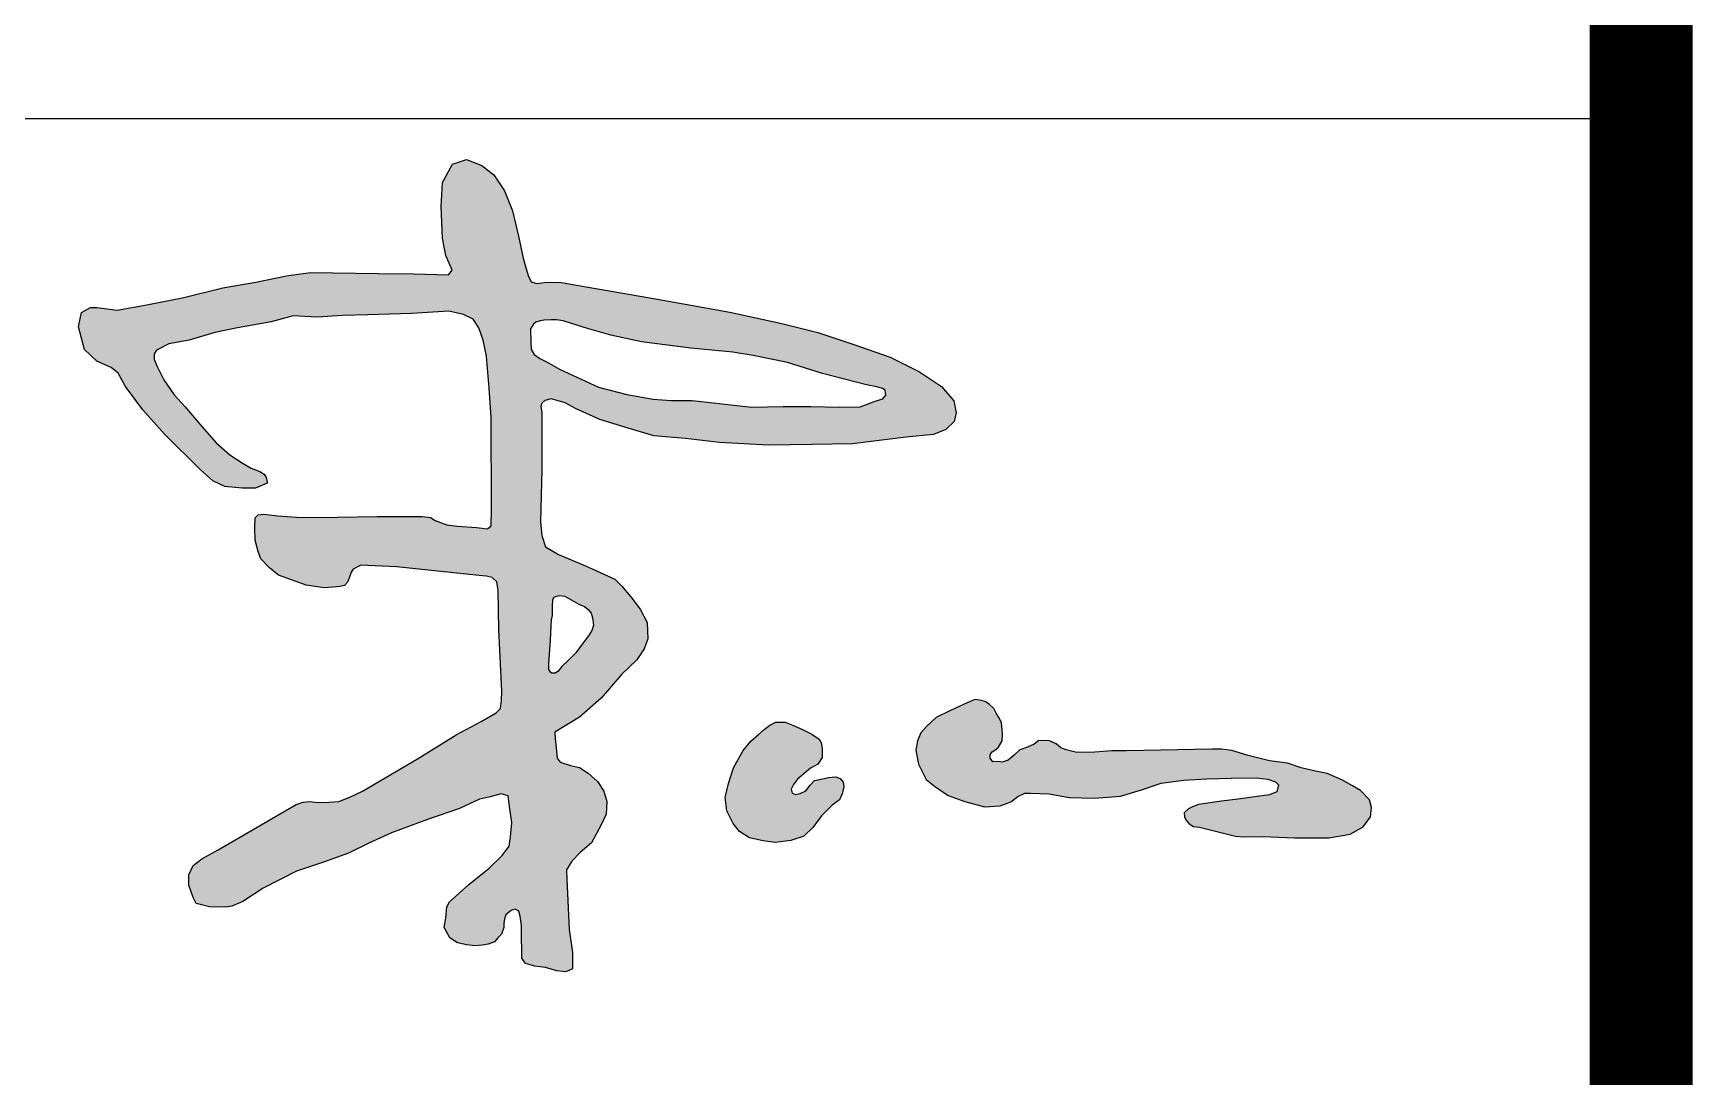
# Model space of a CAD drawing. Extents: x -417156 to 1571408, y 205758 to 1045562.
# Drawn here: x 983519 to 985130, y 1025895 to 1026909 of the extents above; entities that cross this region are included whole.
import ezdxf

# ---------------------------------------------------------------- set-up
doc = ezdxf.new("R2010")
doc.units = 0
doc.header["$LTSCALE"] = 1000
doc.header["$MEASUREMENT"] = 0
doc.layers.get('0').update_dxf_attribs({"linetype": 'CONTINUOUS'})
doc.layers.add('PUB_TITLE', color=4, linetype='CONTINUOUS')
doc.layers.add('TEL_TITLE', color=7, linetype='CONTINUOUS')

msp = doc.modelspace()

# ---------------------------------------------------------------- hatches: boundary and pattern name
h = msp.add_hatch(color=7)
h.paths.add_polyline_path([(984012.6, 1026540), (984011.5, 1026546), (984012.4, 1026549.4), (984015.3, 1026551.9), (984021.7, 1026553.4), (984035.3, 1026549.8), (984045.8, 1026544), (984068.7, 1026533.6), (984093.1, 1026525.9), (984121.2, 1026517.5), (984151.9, 1026515), (984185.1, 1026511.3), (984232.4, 1026508.7), (984275, 1026509.2), (984314, 1026509.8), (984366, 1026516.3), (984392.7, 1026518.8), (984404.7, 1026523.7), (984412.9, 1026531.5), (984414.9, 1026540.1), (984412.5, 1026551.6), (984400.5, 1026565.6), (984379.2, 1026579.9), (984350.6, 1026593.9), (984315.5, 1026606.2), (984280.5, 1026617.9), (984245.4, 1026626.6), (984195, 1026637.7), (984123, 1026650.7), (984031.4, 1026666.4), (984017.2, 1026667), (984007.7, 1026665.6), (984002.2, 1026667.3), (983999.3, 1026673.4), (983996.5, 1026682), (983994.4, 1026690.2), (983989.9, 1026711.6), (983984.1, 1026736.2), (983976.3, 1026755.5), (983966, 1026771.1), (983954.1, 1026780.2), (983939.3, 1026785.9), (983925.8, 1026781.4), (983915.9, 1026763.7), (983914.7, 1026740.3), (983916, 1026709.7), (983919.2, 1026692.8), (983925.4, 1026678.5), (983922, 1026673.9), (983887.8, 1026674.8), (983853.6, 1026675.3), (983787.8, 1026676.1), (983764.7, 1026672.9), (983734.7, 1026666.9), (983702.8, 1026661.4), (983664.9, 1026652.1), (983628.8, 1026644.7), (983600.2, 1026639.7), (983580.3, 1026642.4), (983574.3, 1026642.4), (983565.5, 1026637.3), (983562.7, 1026623.5), (983568.3, 1026601.6), (983580.3, 1026590.1), (983594.2, 1026584.1), (983601.1, 1026578.5), (983608.1, 1026565.6), (983625.2, 1026543), (983646, 1026519.4), (983680.8, 1026484.8), (983692.9, 1026473.9), (983704.6, 1026468.4), (983721.4, 1026466.9), (983734.6, 1026466.9), (983745.9, 1026471.7), (983745.7, 1026473.2), (983745.5, 1026474.3), (983744.7, 1026477.1), (983742.9, 1026480.3), (983738.7, 1026483), (983730.1, 1026486.2), (983722.5, 1026490.8), (983709.6, 1026499.3), (983696.2, 1026510.9), (983682.3, 1026526.6), (983665.7, 1026546), (983655.5, 1026557.5), (983645.5, 1026571.9), (983639, 1026584.8), (983636.2, 1026591.7), (983636.2, 1026597.4), (983638.4, 1026600.7), (983650.4, 1026607), (983670.1, 1026610.6), (983695.1, 1026617.9), (983716.9, 1026622.5), (983749.6, 1026628.3), (983770.9, 1026634), (983793.9, 1026632.9), (983818.9, 1026634.5), (983843.3, 1026635), (983885.9, 1026636.5), (983906.7, 1026637.6), (983922.3, 1026638.6), (983936.3, 1026635.5), (983945.7, 1026630.8), (983951.4, 1026622.5), (983955.6, 1026610.6), (983958.7, 1026595), (983961.3, 1026563.9), (983963.3, 1026535.8), (983963.6, 1026446.5), (983963.3, 1026430.1), (983959.6, 1026427.2), (983948.9, 1026428.6), (983930.6, 1026429.8), (983920.2, 1026431.2), (983909, 1026435.3), (983904.3, 1026438.2), (983896.2, 1026439.2), (983852.5, 1026439.2), (983814.1, 1026438.7), (983778.8, 1026438.4), (983756.2, 1026440.1), (983742.4, 1026441.5), (983736.9, 1026441), (983734, 1026438.1), (983733.7, 1026428), (983734, 1026416.4), (983736.9, 1026405.4), (983739.5, 1026398.2), (983747.9, 1026389.6), (983756.8, 1026382.3), (983769.3, 1026377.7), (983783.7, 1026372.5), (983801, 1026370), (983809.6, 1026370.6), (983816.8, 1026371.3), (983820.8, 1026372.2), (983823.9, 1026375.6), (983826, 1026381.4), (983827.4, 1026385.4), (983829.3, 1026388.3), (983836.7, 1026392.1), (983871.3, 1026390.3), (983951.5, 1026382), (983958.7, 1026381.5), (983964.2, 1026380), (983968.9, 1026375.9), (983970.2, 1026367.5), (983970.7, 1026329.6), (983973.5, 1026269.7), (983973.3, 1026260.7), (983972.5, 1026253), (983968.3, 1026248.6), (983953.5, 1026240.4), (983929.3, 1026227.2), (983893.5, 1026205), (983838.3, 1026172.5), (983825.9, 1026166.9), (983815.4, 1026162.4), (983805.8, 1026162), (983795.1, 1026161.7), (983786.5, 1026162.5), (983780.7, 1026161.9), (983773.8, 1026159.8), (983698.2, 1026115.6), (983682.3, 1026106.8), (983673.8, 1026100.4), (983669.7, 1026091.4), (983669.7, 1026081.4), (983673.8, 1026069.3), (983676.9, 1026063.4), (983689.7, 1026060.3), (983705.2, 1026059.8), (983711.6, 1026060.8), (983722.2, 1026065.3), (983742, 1026078.3), (983774.3, 1026095), (983801.5, 1026104.1), (983824.9, 1026112.3), (983845, 1026122.5), (983866.4, 1026132), (983901.4, 1026145.1), (983932.6, 1026155.8), (983952, 1026164.8), (983961, 1026166.8), (983972.9, 1026170.1), (983979.9, 1026168.1), (983981.1, 1026157.8), (983983.2, 1026142.2), (983982, 1026128.3), (983980.7, 1026119.2), (983974.2, 1026110.6), (983961.4, 1026097.9), (983941.7, 1026081.9), (983922.7, 1026065), (983920.1, 1026060.4), (983919.2, 1026049.3), (983917.8, 1026040.3), (983923.1, 1026030.3), (983930.7, 1026025.3), (983939.8, 1026023.4), (983947.6, 1026022.3), (983954.4, 1026023.2), (983960.4, 1026023.9), (983966.6, 1026026.2), (983970.2, 1026030.5), (983973.2, 1026033.7), (983975.5, 1026040.3), (983975.5, 1026044.2), (983976.2, 1026048.6), (983977.5, 1026052.4), (983981.4, 1026055.9), (983983.3, 1026057), (983986.5, 1026057.9), (983990.1, 1026056.1), (983991.3, 1026051.3), (983992.6, 1026042.2), (983992.8, 1026031.6), (983993.1, 1026017), (983993.1, 1026010.5), (983996.7, 1026005.3), (984005.8, 1026002.7), (984015.9, 1026001.4), (984026.9, 1025998.1), (984035.7, 1025997.2), (984042.4, 1026000.2), (984042.4, 1026016), (984039.1, 1026038.3), (984036.8, 1026087), (984036.5, 1026096.1), (984041.6, 1026104.5), (984049.6, 1026112.9), (984060.6, 1026122.4), (984070.1, 1026140), (984074.9, 1026150.3), (984075.6, 1026162.7), (984072.7, 1026172.5), (984066.5, 1026182), (984057.5, 1026190.2), (984049.1, 1026195.7), (984040.4, 1026197.5), (984030.3, 1026200.6), (984027.4, 1026204.7), (984026.3, 1026214.8), (984025.4, 1026223.7), (984025, 1026229.8), (984048.9, 1026244.4), (984070, 1026263), (984090, 1026286.3), (984104.7, 1026300.2), (984112, 1026310.8), (984115.3, 1026320.6), (984114.6, 1026336.5), (984108, 1026349.2), (984098.8, 1026361.3), (984090.1, 1026371.5), (984083.5, 1026378.5), (984054.9, 1026391.3), (984028.6, 1026402.4), (984015.9, 1026409.8), (984012.4, 1026420.8), (984011.2, 1026434.2), (984012.6, 1026485.2)])
h.paths.add_polyline_path([(984029.7, 1026582.5), (984018.2, 1026588.9), (984010.4, 1026592.8), (984005, 1026596.7), (984002.2, 1026601.5), (984001.8, 1026608.3), (984001.5, 1026622), (984003, 1026623.8), (984004.3, 1026625.9), (984006.8, 1026628), (984010.9, 1026629.3), (984014.7, 1026630.1), (984021.5, 1026630.4), (984026.8, 1026630.2), (984033.2, 1026629.3), (984040.2, 1026627), (984056.8, 1026622), (984079.5, 1026615.5), (984109.1, 1026609), (984157.3, 1026602.9), (984197.9, 1026598.8), (984217.6, 1026595.7), (984250.9, 1026588.9), (984285.1, 1026578), (984327.6, 1026567.2), (984337.8, 1026565.3), (984343.1, 1026563.7), (984345.7, 1026562.1), (984346.3, 1026559.5), (984346.5, 1026557.2), (984343.5, 1026553.4), (984336, 1026551.2), (984321.6, 1026545.8), (984301.8, 1026545.6), (984273.8, 1026546.1), (984246.9, 1026546.1), (984216.5, 1026545.6), (984158.5, 1026552), (984138.1, 1026552), (984120.6, 1026553.2), (984094.9, 1026557.8), (984067.4, 1026564.8)], flags=16)
h.paths.add_polyline_path([(984026.8, 1026361.9), (984030.1, 1026362.5), (984034.7, 1026361.9), (984048.3, 1026354.3), (984053.8, 1026352), (984057.5, 1026349), (984060.5, 1026345.3), (984061.8, 1026340.8), (984062.5, 1026333.7), (984060.9, 1026328.7), (984057.9, 1026323.4), (984052.7, 1026316.6), (984045.4, 1026307), (984038.3, 1026299.9), (984031.9, 1026293.5), (984028, 1026288.7), (984025.3, 1026287.1), (984022.2, 1026287.2), (984020.8, 1026288.1), (984019.4, 1026290.7), (984019.3, 1026296.1), (984020.8, 1026319.2), (984021.4, 1026332.8), (984022, 1026338.9), (984022.7, 1026343.2), (984022.7, 1026352.3), (984023.3, 1026358.8), (984024.3, 1026361)], flags=16)
h = msp.add_hatch(color=7)
h.paths.add_polyline_path([(984294.3, 1026158.9), (984301.4, 1026164.3), (984304, 1026169.9), (984305.6, 1026176.9), (984305, 1026181.2), (984302, 1026184.8), (984297.8, 1026186.6), (984290.9, 1026185.8), (984283.7, 1026184.1), (984277.3, 1026183), (984272.9, 1026178.4), (984268.8, 1026173), (984263.4, 1026170.2), (984258.8, 1026169.2), (984255.7, 1026170.7), (984254.7, 1026174.5), (984256.7, 1026179.2), (984260.6, 1026184.3), (984273.4, 1026194.9), (984280.4, 1026198.8), (984284.8, 1026205.3), (984284.6, 1026213.9), (984283.6, 1026219.4), (984281.8, 1026223), (984274.7, 1026228.1), (984266.3, 1026232.2), (984256.8, 1026236.2), (984248.9, 1026239.5), (984239.7, 1026239.5), (984233.8, 1026236.8), (984228.4, 1026232.6), (984223, 1026227.7), (984215.3, 1026221.3), (984208.1, 1026212.1), (984198.6, 1026195.1), (984193.7, 1026179.9), (984190.6, 1026166.5), (984192.2, 1026153.4), (984198.4, 1026141.1), (984204.5, 1026133.4), (984214, 1026127.2), (984227.4, 1026124.4), (984239, 1026122.9), (984254.1, 1026124.7), (984267, 1026129), (984275.5, 1026137.2), (984284, 1026148.8)])
h.paths.add_polyline_path([(984775.1, 1026189.8), (984762, 1026192.4), (984749.9, 1026195.3), (984736.4, 1026199.7), (984718.9, 1026202.2), (984698.4, 1026207.3), (984682.3, 1026212.1), (984672.4, 1026213.5), (984662.9, 1026213.5), (984580.6, 1026211.6), (984565.9, 1026211.6), (984549.5, 1026210.6), (984532, 1026210.3), (984521.5, 1026212.6), (984516.3, 1026214.7), (984511.9, 1026218.5), (984505.3, 1026221.6), (984495.2, 1026221.8), (984490.6, 1026218.3), (984483.9, 1026215.4), (984476.7, 1026212.6), (984471, 1026207.7), (984465.2, 1026202.6), (984459.6, 1026200.8), (984455.4, 1026201.4), (984450.5, 1026201.2), (984447.9, 1026204.5), (984447.7, 1026208.1), (984449.7, 1026210.9), (984453.3, 1026213), (984455.8, 1026215.3), (984459.4, 1026221.4), (984459.9, 1026227.5), (984459.6, 1026232), (984458.8, 1026238.8), (984456.7, 1026243.3), (984453.5, 1026248.4), (984451.2, 1026252.8), (984447.2, 1026256.8), (984443.5, 1026259.2), (984439.3, 1026260.6), (984433.5, 1026261.6), (984431.2, 1026260.8), (984428.8, 1026259.6), (984426.1, 1026258.7), (984408.6, 1026250.6), (984395.4, 1026244.1), (984385.9, 1026235.3), (984380.4, 1026229.1), (984377.1, 1026221.4), (984375.7, 1026212.3), (984378.2, 1026198.8), (984385.5, 1026183.8), (984393.6, 1026177.3), (984407.1, 1026168.5), (984423.2, 1026162.7), (984442.2, 1026157.5), (984457.5, 1026158.3), (984467.8, 1026162.3), (984474.7, 1026167.4), (984481.3, 1026170.7), (984487.1, 1026170.7), (984505.1, 1026170), (984524.6, 1026166.3), (984548.8, 1026165.9), (984574.2, 1026167.7), (984594.7, 1026174), (984613.9, 1026180.4), (984635.5, 1026183.4), (984658.3, 1026184.5), (984681.7, 1026185.1), (984706.3, 1026185.5), (984717.5, 1026184.1), (984724.8, 1026181.8), (984727.6, 1026178.9), (984726.2, 1026172), (984718.9, 1026168.9), (984707.1, 1026167.5), (984691.3, 1026165.3), (984672.4, 1026163), (984650.2, 1026159.5), (984644.2, 1026157.5), (984640.5, 1026155.5), (984636.1, 1026151.7), (984636.5, 1026147.6), (984637.9, 1026144.6), (984641, 1026140.9), (984645.1, 1026138.2), (984651.1, 1026137.6), (984686.1, 1026129), (984693.3, 1026128.1), (984712.6, 1026128.5), (984743.7, 1026127.4), (984776.6, 1026127.4), (984797.4, 1026131), (984809.9, 1026138), (984817.2, 1026147.8), (984817.9, 1026156.6), (984816.1, 1026164.2), (984807.3, 1026173.4), (984799.6, 1026177.7), (984789.4, 1026183.6)])

# ---------------------------------------------------------------- linework, layer by layer
for points in [[(983745.9, 1026471.7), (983734.6, 1026466.9), (983721.4, 1026466.9), (983704.6, 1026468.4), (983692.9, 1026473.9), (983680.8, 1026484.8), (983646, 1026519.4), (983625.2, 1026543), (983608.1, 1026565.6), (983601.1, 1026578.5), (983594.2, 1026584.1), (983580.3, 1026590.1), (983568.3, 1026601.6), (983562.7, 1026623.5), (983565.5, 1026637.3), (983574.3, 1026642.4), (983580.3, 1026642.4), (983600.2, 1026639.7), (983628.8, 1026644.7), (983664.9, 1026652.1), (983702.8, 1026661.4), (983734.7, 1026666.9), (983764.7, 1026672.9), (983787.8, 1026676.1), (983853.6, 1026675.3), (983887.8, 1026674.8), (983922, 1026673.9), (983925.4, 1026678.5), (983919.2, 1026692.8), (983916, 1026709.7), (983914.7, 1026740.3), (983915.9, 1026763.7), (983925.8, 1026781.4), (983939.3, 1026785.9), (983954.1, 1026780.2), (983966, 1026771.1), (983976.3, 1026755.5), (983984.1, 1026736.2), (983989.9, 1026711.6), (983994.4, 1026690.2), (983996.5, 1026682), (983999.3, 1026673.4), (984002.2, 1026667.3), (984007.7, 1026665.6), (984017.2, 1026667), (984031.4, 1026666.4), (984123, 1026650.7), (984195, 1026637.7), (984245.4, 1026626.6), (984280.5, 1026617.9), (984315.5, 1026606.2), (984350.6, 1026593.9), (984379.2, 1026579.9), (984400.5, 1026565.6), (984412.5, 1026551.6), (984414.9, 1026540.1), (984412.9, 1026531.5), (984404.7, 1026523.7), (984392.7, 1026518.8), (984366, 1026516.3), (984314, 1026509.8), (984275, 1026509.2), (984232.4, 1026508.7), (984185.1, 1026511.3), (984151.9, 1026515), (984121.2, 1026517.5), (984093.1, 1026525.9), (984068.7, 1026533.6), (984045.8, 1026544), (984035.3, 1026549.8), (984021.7, 1026553.4), (984015.3, 1026551.9), (984012.4, 1026549.4), (984011.5, 1026546), (984012.6, 1026540), (984012.6, 1026485.2), (984011.2, 1026434.2), (984012.4, 1026420.8), (984015.9, 1026409.8), (984028.6, 1026402.4), (984054.9, 1026391.3), (984083.5, 1026378.5), (984090.1, 1026371.5), (984098.8, 1026361.3), (984108, 1026349.2), (984114.6, 1026336.5), (984115.3, 1026320.6), (984112, 1026310.8), (984104.7, 1026300.2), (984090, 1026286.3), (984070, 1026263), (984048.9, 1026244.4), (984025, 1026229.8), (984025.4, 1026223.7), (984026.3, 1026214.8), (984027.4, 1026204.7), (984030.3, 1026200.6), (984040.4, 1026197.5), (984049.1, 1026195.7), (984057.5, 1026190.2), (984066.5, 1026182), (984072.7, 1026172.5), (984075.6, 1026162.7), (984074.9, 1026150.3), (984070.1, 1026140), (984060.6, 1026122.4), (984049.6, 1026112.9), (984041.6, 1026104.5), (984036.5, 1026096.1), (984036.8, 1026087), (984039.1, 1026038.3), (984042.4, 1026016), (984042.4, 1026000.2), (984035.7, 1025997.2), (984026.9, 1025998.1), (984015.9, 1026001.4), (984005.8, 1026002.7), (983996.7, 1026005.3), (983993.1, 1026010.5), (983993.1, 1026017), (983992.8, 1026031.6), (983992.6, 1026042.2), (983991.3, 1026051.3), (983990.1, 1026056.1), (983986.5, 1026057.9), (983983.3, 1026057), (983981.4, 1026055.9), (983977.5, 1026052.4), (983976.2, 1026048.6), (983975.5, 1026044.2), (983975.5, 1026040.3), (983973.2, 1026033.7), (983970.2, 1026030.5), (983966.6, 1026026.2), (983960.4, 1026023.9), (983954.4, 1026023.2), (983947.6, 1026022.3), (983939.8, 1026023.4), (983930.7, 1026025.3), (983923.1, 1026030.3), (983917.8, 1026040.3), (983919.2, 1026049.3), (983920.1, 1026060.4), (983922.7, 1026065), (983941.7, 1026081.9), (983961.4, 1026097.9), (983974.2, 1026110.6), (983980.7, 1026119.2), (983982, 1026128.3), (983983.2, 1026142.2), (983981.1, 1026157.8), (983979.9, 1026168.1), (983972.9, 1026170.1), (983961, 1026166.8), (983952, 1026164.8), (983932.6, 1026155.8), (983901.4, 1026145.1), (983866.4, 1026132), (983845, 1026122.5), (983824.9, 1026112.3), (983801.5, 1026104.1), (983774.3, 1026095), (983742, 1026078.3), (983722.2, 1026065.3), (983711.6, 1026060.8), (983705.2, 1026059.8), (983689.7, 1026060.3), (983676.9, 1026063.4), (983673.8, 1026069.3), (983669.7, 1026081.4), (983669.7, 1026091.4), (983673.8, 1026100.4), (983682.3, 1026106.8), (983698.2, 1026115.6), (983773.8, 1026159.8), (983780.7, 1026161.9), (983786.5, 1026162.5), (983795.1, 1026161.7), (983805.8, 1026162), (983815.4, 1026162.4), (983825.9, 1026166.9), (983838.3, 1026172.5), (983893.5, 1026205), (983929.3, 1026227.2), (983953.5, 1026240.4), (983968.3, 1026248.6), (983972.5, 1026253), (983973.3, 1026260.7), (983973.5, 1026269.7), (983970.7, 1026329.6), (983970.2, 1026367.5), (983968.9, 1026375.9), (983964.2, 1026380), (983958.7, 1026381.5), (983951.5, 1026382), (983871.3, 1026390.3), (983836.7, 1026392.1), (983829.3, 1026388.3), (983827.4, 1026385.4), (983826, 1026381.4), (983823.9, 1026375.6), (983820.8, 1026372.2), (983816.8, 1026371.3), (983809.6, 1026370.6), (983801, 1026370), (983783.7, 1026372.5), (983769.3, 1026377.7), (983756.8, 1026382.3), (983747.9, 1026389.6), (983739.5, 1026398.2), (983736.9, 1026405.4), (983734, 1026416.4), (983733.7, 1026428), (983734, 1026438.1), (983736.9, 1026441), (983742.4, 1026441.5), (983756.2, 1026440.1), (983778.8, 1026438.4), (983814.1, 1026438.7), (983852.5, 1026439.2), (983896.2, 1026439.2), (983904.3, 1026438.2), (983909, 1026435.3), (983920.2, 1026431.2), (983930.6, 1026429.8), (983948.9, 1026428.6), (983959.6, 1026427.2), (983963.3, 1026430.1), (983963.6, 1026446.5), (983963.3, 1026535.8), (983961.3, 1026563.9), (983958.7, 1026595), (983955.6, 1026610.6), (983951.4, 1026622.5), (983945.7, 1026630.8), (983936.3, 1026635.5), (983922.3, 1026638.6), (983906.7, 1026637.6), (983885.9, 1026636.5), (983843.3, 1026635), (983818.9, 1026634.5), (983793.9, 1026632.9), (983770.9, 1026634), (983749.6, 1026628.3), (983716.9, 1026622.5), (983695.1, 1026617.9), (983670.1, 1026610.6), (983650.4, 1026607), (983638.4, 1026600.7), (983636.2, 1026597.4), (983636.2, 1026591.7), (983639, 1026584.8), (983645.5, 1026571.9), (983655.5, 1026557.5), (983665.7, 1026546), (983682.3, 1026526.6), (983696.2, 1026510.9), (983709.6, 1026499.3), (983722.5, 1026490.8), (983730.1, 1026486.2), (983738.7, 1026483), (983742.9, 1026480.3), (983744.7, 1026477.1), (983745.5, 1026474.3), (983745.7, 1026473.2)], [(984001.5, 1026622), (984001.8, 1026608.3), (984002.2, 1026601.5), (984005, 1026596.7), (984010.4, 1026592.8), (984018.2, 1026588.9), (984029.7, 1026582.5), (984067.4, 1026564.8), (984094.9, 1026557.8), (984120.6, 1026553.2), (984138.1, 1026552), (984158.5, 1026552), (984216.5, 1026545.6), (984246.9, 1026546.1), (984273.8, 1026546.1), (984301.8, 1026545.6), (984321.6, 1026545.8), (984336, 1026551.2), (984343.5, 1026553.4), (984346.5, 1026557.2), (984346.3, 1026559.5), (984345.7, 1026562.1), (984343.1, 1026563.7), (984337.8, 1026565.3), (984327.6, 1026567.2), (984285.1, 1026578), (984250.9, 1026588.9), (984217.6, 1026595.7), (984197.9, 1026598.8), (984157.3, 1026602.9), (984109.1, 1026609), (984079.5, 1026615.5), (984056.8, 1026622), (984040.2, 1026627), (984033.2, 1026629.3), (984026.8, 1026630.2), (984021.5, 1026630.4), (984014.7, 1026630.1), (984010.9, 1026629.3), (984006.8, 1026628), (984004.3, 1026625.9), (984003, 1026623.8)], [(984022.7, 1026343.2), (984022.7, 1026352.3), (984023.3, 1026358.8), (984024.3, 1026361), (984026.8, 1026361.9), (984030.1, 1026362.5), (984034.7, 1026361.9), (984048.3, 1026354.3), (984053.8, 1026352), (984057.5, 1026349), (984060.5, 1026345.3), (984061.8, 1026340.8), (984062.5, 1026333.7), (984060.9, 1026328.7), (984057.9, 1026323.4), (984052.7, 1026316.6), (984045.4, 1026307), (984038.3, 1026299.9), (984031.9, 1026293.5), (984028, 1026288.7), (984025.3, 1026287.1), (984022.2, 1026287.2), (984020.8, 1026288.1), (984019.4, 1026290.7), (984019.3, 1026296.1), (984020.8, 1026319.2), (984021.4, 1026332.8), (984022, 1026338.9)], [(984426.1, 1026258.7), (984408.6, 1026250.6), (984395.4, 1026244.1), (984385.9, 1026235.3), (984380.4, 1026229.1), (984377.1, 1026221.4), (984375.7, 1026212.3), (984378.2, 1026198.8), (984385.5, 1026183.8), (984393.6, 1026177.3), (984407.1, 1026168.5), (984423.2, 1026162.7), (984442.2, 1026157.5), (984457.5, 1026158.3), (984467.8, 1026162.3), (984474.7, 1026167.4), (984481.3, 1026170.7), (984487.1, 1026170.7), (984505.1, 1026170), (984524.6, 1026166.3), (984548.8, 1026165.9), (984574.2, 1026167.7), (984594.7, 1026174), (984613.9, 1026180.4), (984635.5, 1026183.4), (984658.3, 1026184.5), (984681.7, 1026185.1), (984706.3, 1026185.5), (984717.5, 1026184.1), (984724.8, 1026181.8), (984727.6, 1026178.9), (984726.2, 1026172), (984718.9, 1026168.9), (984707.1, 1026167.5), (984691.3, 1026165.3), (984672.4, 1026163), (984650.2, 1026159.5), (984644.2, 1026157.5), (984640.5, 1026155.5), (984636.1, 1026151.7), (984636.5, 1026147.6), (984637.9, 1026144.6), (984641, 1026140.9), (984645.1, 1026138.2), (984651.1, 1026137.6), (984686.1, 1026129), (984693.3, 1026128.1), (984712.6, 1026128.5), (984743.7, 1026127.4), (984776.6, 1026127.4), (984797.4, 1026131), (984809.9, 1026138), (984817.2, 1026147.8), (984817.9, 1026156.6), (984816.1, 1026164.2), (984807.3, 1026173.4), (984799.6, 1026177.7), (984789.4, 1026183.6), (984775.1, 1026189.8), (984762, 1026192.4), (984749.9, 1026195.3), (984736.4, 1026199.7), (984718.9, 1026202.2), (984698.4, 1026207.3), (984682.3, 1026212.1), (984672.4, 1026213.5), (984662.9, 1026213.5), (984580.6, 1026211.6), (984565.9, 1026211.6), (984549.5, 1026210.6), (984532, 1026210.3), (984521.5, 1026212.6), (984516.3, 1026214.7), (984511.9, 1026218.5), (984505.3, 1026221.6), (984495.2, 1026221.8), (984490.6, 1026218.3), (984483.9, 1026215.4), (984476.7, 1026212.6), (984471, 1026207.7), (984465.2, 1026202.6), (984459.6, 1026200.8), (984455.4, 1026201.4), (984450.5, 1026201.2), (984447.9, 1026204.5), (984447.7, 1026208.1), (984449.7, 1026210.9), (984453.3, 1026213), (984455.8, 1026215.3), (984459.4, 1026221.4), (984459.9, 1026227.5), (984459.6, 1026232), (984458.8, 1026238.8), (984456.7, 1026243.3), (984453.5, 1026248.4), (984451.2, 1026252.8), (984447.2, 1026256.8), (984443.5, 1026259.2), (984439.3, 1026260.6), (984433.5, 1026261.6), (984431.2, 1026260.8), (984428.8, 1026259.6)], [(984233.8, 1026236.8), (984239.7, 1026239.5), (984248.9, 1026239.5), (984256.8, 1026236.2), (984266.3, 1026232.2), (984274.7, 1026228.1), (984281.8, 1026223), (984283.6, 1026219.4), (984284.6, 1026213.9), (984284.8, 1026205.3), (984280.4, 1026198.8), (984273.4, 1026194.9), (984260.6, 1026184.3), (984256.7, 1026179.2), (984254.7, 1026174.5), (984255.7, 1026170.7), (984258.8, 1026169.2), (984263.4, 1026170.2), (984268.8, 1026173), (984272.9, 1026178.4), (984277.3, 1026183), (984283.7, 1026184.1), (984290.9, 1026185.8), (984297.8, 1026186.6), (984302, 1026184.8), (984305, 1026181.2), (984305.6, 1026176.9), (984304, 1026169.9), (984301.4, 1026164.3), (984294.3, 1026158.9), (984284, 1026148.8), (984275.5, 1026137.2), (984267, 1026129), (984254.1, 1026124.7), (984239, 1026122.9), (984227.4, 1026124.4), (984214, 1026127.2), (984204.5, 1026133.4), (984198.4, 1026141.1), (984192.2, 1026153.4), (984190.6, 1026166.5), (984193.7, 1026179.9), (984198.6, 1026195.1), (984208.1, 1026212.1), (984215.3, 1026221.3), (984223, 1026227.7), (984228.4, 1026232.6)]]:
    msp.add_lwpolyline(points, close=True)
at = {"layer": 'PUB_TITLE', "color": 4}
msp.add_line((979580, 1026825.7), (985080, 1026825.7), dxfattribs=at)
at = {"layer": 'TEL_TITLE', "const_width": 100}
msp.add_lwpolyline([(929180, 1004561.6), (985080, 1004561.6), (985080, 1044561.6), (929180, 1044561.6)], close=True, dxfattribs=at)

doc.saveas('drawing.dxf')
